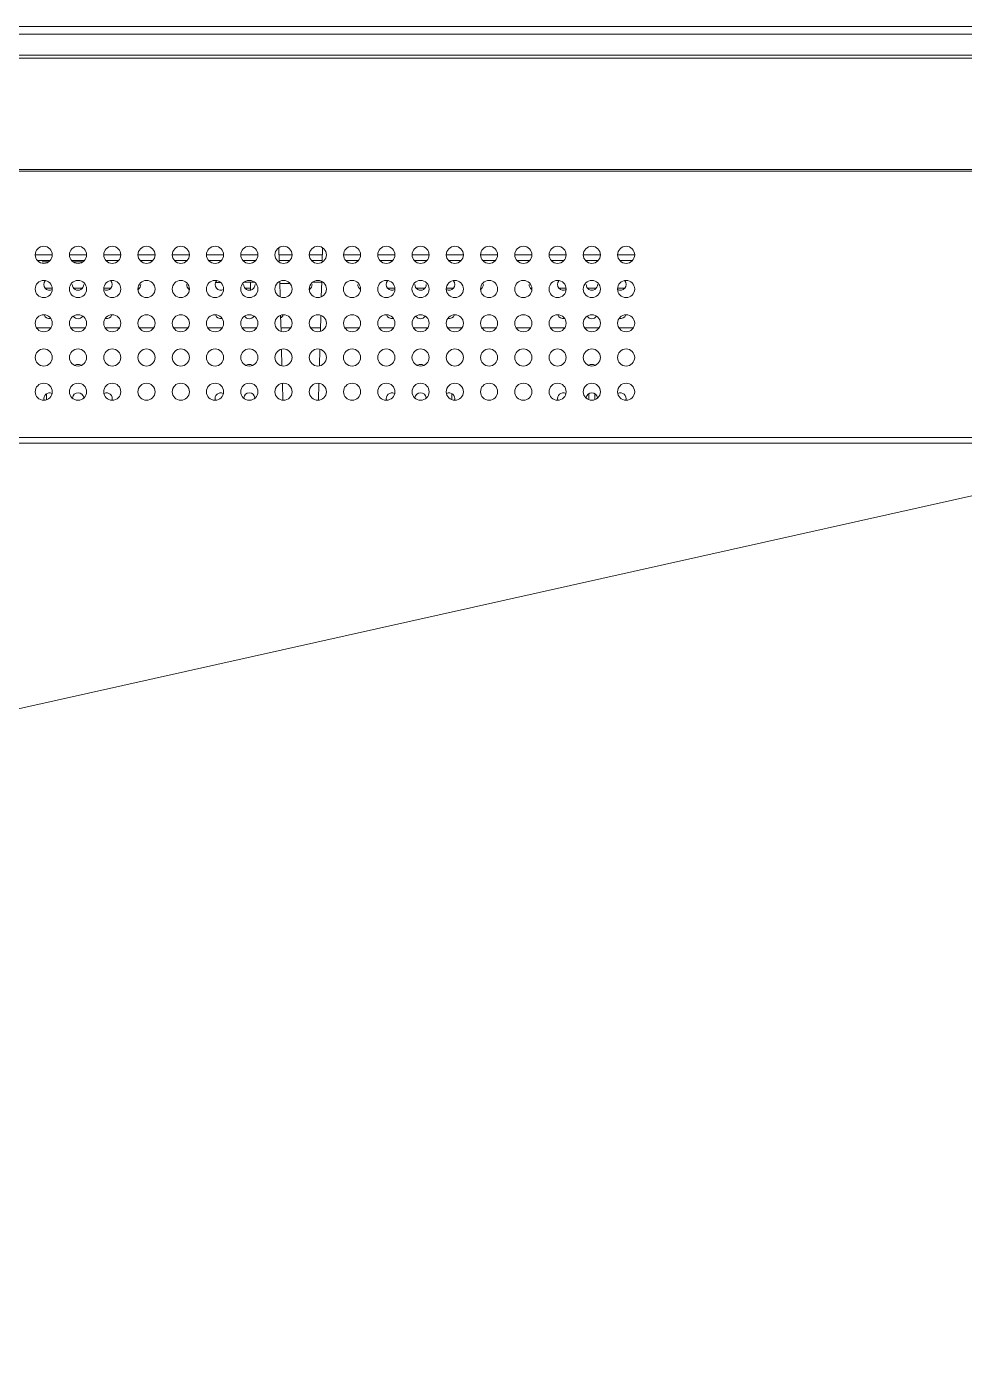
# Model space of a CAD drawing. Extents: x -382 to 1420, y -377 to 265.
# Drawn here: x -302.92 to -296.46, y -59.34 to -50.16 of the extents above; entities that cross this region are included whole.
import ezdxf

# ---------------------------------------------------------------- set-up
doc = ezdxf.new("R2010")
doc.units = 0
doc.header["$MEASUREMENT"] = 0
doc.layers.add('PDF_レイヤー 1', color=7, linetype='CONTINUOUS')

msp = doc.modelspace()

# ---------------------------------------------------------------- linework, layer by layer
at = {"layer": 'PDF_レイヤー 1', "lineweight": 0}
for points in [[(-276.95273, -50.35372), (-334.32874, -50.35372), (-334.31611, -50.20859)], [(-276.96546, -50.20859), (-334.31607, -50.20859), (-334.26426, -50.15679), (-277.01713, -50.15679)], [(-276.97243, -50.37338), (-334.30901, -50.37338), (-334.30901, -50.35366)], [(-301.1856, -51.68361), (-301.18297, -51.78207)], [(-300.88662, -51.78194), (-300.88398, -51.68347)], [(-302.74729, -51.7315), (-302.86547, -51.7315)], [(-302.84771, -51.77083), (-302.76494, -51.77083)], [(-302.5111, -51.7315), (-302.62914, -51.7315)], [(-302.61153, -51.77083), (-302.52876, -51.77083)], [(-302.27491, -51.7315), (-302.39296, -51.7315)], [(-302.37528, -51.77083), (-302.29264, -51.77083)], [(-302.03867, -51.7315), (-302.15685, -51.7315)], [(-302.13909, -51.77083), (-302.05646, -51.77083)], [(-301.80248, -51.7315), (-301.92066, -51.7315)], [(-301.9029, -51.77083), (-301.82013, -51.77083)], [(-301.56629, -51.7315), (-301.68448, -51.7315)], [(-301.66671, -51.77083), (-301.58394, -51.77083)], [(-301.33011, -51.7315), (-301.44815, -51.7315)], [(-301.43054, -51.77083), (-301.34777, -51.77083)], [(-301.09392, -51.7315), (-301.18433, -51.7315)], [(-301.18337, -51.77083), (-301.11157, -51.77083)], [(-300.88527, -51.7315), (-300.97582, -51.7315)], [(-300.9581, -51.77083), (-300.8863, -51.77083)], [(-300.62149, -51.7315), (-300.73967, -51.7315)], [(-300.72191, -51.77083), (-300.63914, -51.77083)], [(-300.3853, -51.7315), (-300.50348, -51.7315)], [(-300.48572, -51.77083), (-300.40295, -51.77083)], [(-300.14911, -51.7315), (-300.26716, -51.7315)], [(-300.24948, -51.77083), (-300.16685, -51.77083)], [(-299.91286, -51.7315), (-300.03104, -51.7315)], [(-300.01329, -51.77083), (-299.93066, -51.77083)], [(-299.67667, -51.7315), (-299.79485, -51.7315)], [(-299.7771, -51.77083), (-299.69447, -51.77083)], [(-299.4405, -51.7315), (-299.55868, -51.7315)], [(-299.54092, -51.77083), (-299.45815, -51.77083)], [(-299.20431, -51.7315), (-299.32235, -51.7315)], [(-299.30466, -51.77083), (-299.22203, -51.77083)], [(-298.96812, -51.7315), (-299.08617, -51.7315)], [(-299.06849, -51.77083), (-298.98586, -51.77083)], [(-298.73186, -51.7315), (-298.85005, -51.7315)], [(-298.8323, -51.77083), (-298.74967, -51.77083)], [(-302.79713, -51.96056), (-302.74727, -51.96056)], [(-302.60027, -51.96056), (-302.54, -51.96056)], [(-302.39297, -51.96056), (-302.34325, -51.96056)], [(-302.15678, -51.96056), (-302.14637, -51.96056)], [(-301.81292, -51.96056), (-301.80251, -51.96056)], [(-301.62265, -51.92285), (-301.58946, -51.92285)], [(-301.35567, -51.92041), (-301.42247, -51.92041)], [(-301.41928, -51.96056), (-301.38025, -51.96056)], [(-301.38028, -51.97385), (-301.38028, -51.92288)], [(-301.17956, -51.91566), (-301.17679, -52.02037)], [(-301.11156, -51.92828), (-301.17919, -51.92828)], [(-300.97579, -51.96056), (-300.96537, -51.96056)], [(-300.89021, -51.92041), (-300.95007, -51.92041)], [(-300.89287, -52.02036), (-300.89009, -51.91579)], [(-300.43507, -51.96056), (-300.38536, -51.96056)], [(-300.23829, -51.96056), (-300.17801, -51.96056)], [(-300.03098, -51.96056), (-299.98127, -51.96056)], [(-299.7948, -51.96056), (-299.78438, -51.96056)], [(-299.45094, -51.96056), (-299.44052, -51.96056)], [(-299.25408, -51.96056), (-299.20436, -51.96056)], [(-299.05729, -51.96056), (-298.99702, -51.96056)], [(-298.84999, -51.96056), (-298.80027, -51.96056)], [(-301.1734, -52.15029), (-301.17048, -52.2582)], [(-300.8991, -52.25824), (-300.89619, -52.15033)], [(-302.75799, -52.23641), (-302.85465, -52.23641)], [(-302.52182, -52.23641), (-302.61834, -52.23641)], [(-302.28563, -52.23641), (-302.38215, -52.23641)], [(-302.04944, -52.23641), (-302.14596, -52.23641)], [(-301.81326, -52.23641), (-301.90978, -52.23641)], [(-301.577, -52.23641), (-301.67352, -52.23641)], [(-301.34083, -52.23641), (-301.43735, -52.23641)], [(-301.10464, -52.23641), (-301.17116, -52.23641)], [(-300.89849, -52.23641), (-300.96501, -52.23641)], [(-300.63226, -52.23641), (-300.72878, -52.23641)], [(-300.39601, -52.23641), (-300.49253, -52.23641)], [(-300.15983, -52.23641), (-300.25635, -52.23641)], [(-299.92365, -52.23641), (-300.02017, -52.23641)], [(-299.68746, -52.23641), (-299.78398, -52.23641)], [(-299.4512, -52.23641), (-299.54786, -52.23641)], [(-299.21502, -52.23641), (-299.31153, -52.23641)], [(-298.97883, -52.23641), (-299.07535, -52.23641)], [(-298.74265, -52.23641), (-298.83917, -52.23641)], [(-291.89898, -52.38804), (-323.0065, -59.33964)], [(-301.16729, -52.38491), (-301.16437, -52.49615)], [(-300.90534, -52.49612), (-300.90242, -52.38488)], [(-302.78661, -52.73007), (-302.78661, -52.69022)], [(-301.16112, -52.6194), (-301.1582, -52.73398)], [(-300.9115, -52.73387), (-300.90859, -52.61943)], [(-299.99159, -52.6902), (-299.99159, -52.73006)], [(-299.04685, -52.6902), (-299.04685, -52.73006)], [(-299.00745, -52.73007), (-299.00745, -52.69022)]]:
    msp.add_lwpolyline(points, dxfattribs=at)
for points in [[(-282.16833, -51.15924, 0.1985417), (-282.18218, -51.1536), (-333.08248, -51.15362, -0.3152469), (-333.46353, -50.88681), (-333.58312, -50.55841, -0.087485), (-333.60284, -50.44661), (-333.60285, -50.37338), (-334.31695, -50.37338)], [(-282.13693, -51.14181), (-333.08255, -51.14181, -0.3153042), (-333.4525, -50.88277), (-333.57194, -50.55432, -0.0882161), (-333.59103, -50.44661), (-333.59103, -50.37338), (-282.12513, -50.37419), (-280.79844, -50.37419, -0.3621944), (-280.78661, -50.38613), (-282.13693, -50.38613), (-282.13693, -51.16162)], [(-279.72768, -52.76221), (-279.72763, -53.00395), (-279.82568, -53.01034), (-279.92789, -53.01576), (-280.03511, -53.02048), (-280.14857, -53.02423), (-280.26995, -53.02728), (-280.4016, -53.02937), (-280.54451, -53.03062), (-280.68755, -53.03117), (-280.83045, -53.03117), (-280.9735, -53.03089), (-281.11626, -53.03062), (-281.15626, -53.03062), (-281.15624, -52.99129), (-330.12523, -52.99129), (-330.12523, -53.03059, -0.1539266), (-332.3832, -52.3186), (-332.36061, -52.28646), (-334.11892, -51.05514), (-334.1778, -51.02653)], [(-330.12523, -53.03062), (-279.59847, -53.03062, 0.2811674), (-279.52846, -52.98798), (-279.31431, -52.57316)]]:
    msp.add_lwpolyline(points, format="xyb", dxfattribs=at)
for centre, radius in [((-302.80635, -51.73154), 0.05906), ((-302.57016, -51.73154), 0.05906), ((-302.33397, -51.73154), 0.05906), ((-302.09773, -51.73154), 0.05906), ((-301.86154, -51.73154), 0.05906), ((-301.62535, -51.73154), 0.05906), ((-301.38917, -51.73154), 0.05906), ((-301.15298, -51.73154), 0.05906), ((-300.91674, -51.73154), 0.05906), ((-300.68055, -51.73154), 0.05906), ((-300.44436, -51.73154), 0.05906), ((-300.20817, -51.73154), 0.05906), ((-299.97192, -51.73154), 0.05906), ((-299.73573, -51.73154), 0.05906), ((-299.49956, -51.73154), 0.05906), ((-299.26337, -51.73154), 0.05906), ((-299.02718, -51.73154), 0.05906), ((-298.79093, -51.73154), 0.05906), ((-302.80638, -51.96767), 0.05909), ((-302.57019, -51.96767), 0.05909), ((-302.334, -51.96767), 0.05909), ((-302.09776, -51.96767), 0.05909), ((-301.86157, -51.96767), 0.05909), ((-301.62538, -51.96767), 0.05909), ((-301.3892, -51.96767), 0.05909), ((-301.15301, -51.96767), 0.05909), ((-300.91677, -51.96767), 0.05909), ((-300.68058, -51.96767), 0.05909), ((-300.44439, -51.96767), 0.05909), ((-300.2082, -51.96767), 0.05909), ((-299.97195, -51.96767), 0.05909), ((-299.73576, -51.96767), 0.05909), ((-299.49959, -51.96767), 0.05909), ((-299.2634, -51.96767), 0.05909), ((-299.02721, -51.96767), 0.05909), ((-298.79096, -51.96767), 0.05909), ((-302.80635, -52.2039), 0.05906), ((-302.57016, -52.2039), 0.05906), ((-302.33397, -52.2039), 0.05906), ((-302.09773, -52.2039), 0.05906), ((-301.86154, -52.2039), 0.05906), ((-301.62535, -52.2039), 0.05906), ((-301.38917, -52.2039), 0.05906), ((-301.15298, -52.2039), 0.05906), ((-300.91674, -52.2039), 0.05906), ((-300.68055, -52.2039), 0.05906), ((-300.44436, -52.2039), 0.05906), ((-300.20817, -52.2039), 0.05906), ((-299.97192, -52.2039), 0.05906), ((-299.73573, -52.2039), 0.05906), ((-299.49956, -52.2039), 0.05906), ((-299.26337, -52.2039), 0.05906), ((-299.02718, -52.2039), 0.05906), ((-298.79093, -52.2039), 0.05906), ((-302.80638, -52.44004), 0.05909), ((-302.57019, -52.44004), 0.05909), ((-302.334, -52.44004), 0.05909), ((-302.09776, -52.44004), 0.05909), ((-301.86157, -52.44004), 0.05909), ((-301.62538, -52.44004), 0.05909), ((-301.3892, -52.44004), 0.05909), ((-301.15301, -52.44004), 0.05909), ((-300.91677, -52.44004), 0.05909), ((-300.68058, -52.44004), 0.05909), ((-300.44439, -52.44004), 0.05909), ((-300.2082, -52.44004), 0.05909), ((-299.97195, -52.44004), 0.05909), ((-299.73576, -52.44004), 0.05909), ((-299.49959, -52.44004), 0.05909), ((-299.2634, -52.44004), 0.05909), ((-299.02721, -52.44004), 0.05909), ((-298.79096, -52.44004), 0.05909), ((-302.80635, -52.67627), 0.05906), ((-302.57016, -52.67627), 0.05906), ((-302.33397, -52.67627), 0.05906), ((-302.09773, -52.67627), 0.05906), ((-301.86154, -52.67627), 0.05906), ((-301.62535, -52.67627), 0.05906), ((-301.38917, -52.67627), 0.05906), ((-301.15298, -52.67627), 0.05906), ((-300.91674, -52.67627), 0.05906), ((-300.68055, -52.67627), 0.05906), ((-300.44436, -52.67627), 0.05906), ((-300.20817, -52.67627), 0.05906), ((-299.97192, -52.67627), 0.05906), ((-299.73573, -52.67627), 0.05906), ((-299.49956, -52.67627), 0.05906), ((-299.26337, -52.67627), 0.05906), ((-299.02718, -52.67627), 0.05906), ((-298.79093, -52.67627), 0.05906)]:
    msp.add_circle(centre, radius, dxfattribs=at)
for centre, radius, start, end in [((-302.63219, -56.55214), 4.77208, 88.864292, 89.62137), ((-302.76686, -51.93614), 0.03943, 139.977766, 299.473287), ((-302.57011, -51.9362), 0.03938, 179.917978, 0.039032), ((-302.37325, -51.9363), 0.03923, 240.353264, 39.757104), ((-302.17648, -51.93615), 0.03939, 301.368056, 359.96141), ((-301.78323, -51.93639), 0.03892, 179.644198, 239.026336), ((-301.58587, -51.93614), 0.03943, 139.977766, 299.473287), ((-301.38911, -51.9362), 0.03938, 179.917978, 0.039032), ((-300.99549, -51.93615), 0.03939, 301.368056, 359.96141), ((-300.60224, -51.93639), 0.03892, 179.644198, 239.026336), ((-300.40488, -51.93614), 0.03943, 139.977766, 299.473287), ((-300.20812, -51.9362), 0.03938, 179.917978, 0.039032), ((-300.01128, -51.93611), 0.03942, 240.424646, 39.915141), ((-299.8145, -51.93615), 0.03939, 301.368056, 359.96141), ((-299.42125, -51.93639), 0.03892, 179.644198, 239.026336), ((-299.22388, -51.93614), 0.03943, 139.977766, 299.473287), ((-299.0271, -51.93617), 0.03941, 179.960968, 0.082022), ((-298.83027, -51.93611), 0.03942, 240.424646, 39.915141), ((-302.76702, -52.13315), 0.03929, 198.604743, 282.432003), ((-302.57019, -52.13322), 0.03916, 214.567626, 325.159416), ((-302.3733, -52.13295), 0.0394, 257.656732, 341.042237), ((-301.58601, -52.13315), 0.03929, 198.604743, 282.432003), ((-301.38919, -52.13322), 0.03916, 214.567626, 325.159416), ((-301.19244, -52.13274), 0.03967, 299.935233, 340.674986), ((-300.40502, -52.13315), 0.03929, 198.604743, 282.432003), ((-300.2082, -52.13322), 0.03916, 214.567626, 325.159416), ((-300.01131, -52.13295), 0.0394, 257.656732, 341.042237), ((-299.22403, -52.13315), 0.03929, 198.604743, 282.432003), ((-299.02721, -52.13322), 0.03916, 214.567626, 325.159416), ((-298.83032, -52.13295), 0.0394, 257.656732, 341.042237), ((-302.57011, -52.52643), 0.03913, 58.313836, 121.686164), ((-301.38911, -52.52643), 0.03913, 58.313836, 121.686164), ((-300.20812, -52.52643), 0.03913, 58.313836, 121.686164), ((-299.02706, -52.52643), 0.03913, 58.313657, 121.686343), ((-302.76701, -52.72332), 0.03913, 64.88719, 196.896612), ((-302.56991, -52.72338), 0.03914, 7.508507, 172.54011), ((-302.3733, -52.72357), 0.03936, 342.943844, 115.074038), ((-301.58602, -52.72332), 0.03913, 64.88719, 196.896612), ((-301.38892, -52.72338), 0.03914, 7.508507, 172.54011), ((-300.40501, -52.72356), 0.03936, 64.961698, 196.856233), ((-300.20792, -52.72338), 0.03914, 7.508507, 172.54011), ((-300.01131, -52.72357), 0.03936, 342.943844, 115.074038), ((-299.22397, -52.72328), 0.03909, 64.85126, 196.896612), ((-299.02692, -52.72338), 0.03914, 7.508507, 172.54011), ((-298.83032, -52.72357), 0.03936, 342.943844, 115.074038)]:
    msp.add_arc(centre, radius, start, end, dxfattribs=at)
msp.add_open_spline([(-302.7742, -51.78031), (-302.7885, -51.78045), (-302.80295, -51.78059), (-302.81725, -51.78073)], degree=3, dxfattribs=at)

doc.saveas('drawing.dxf')
